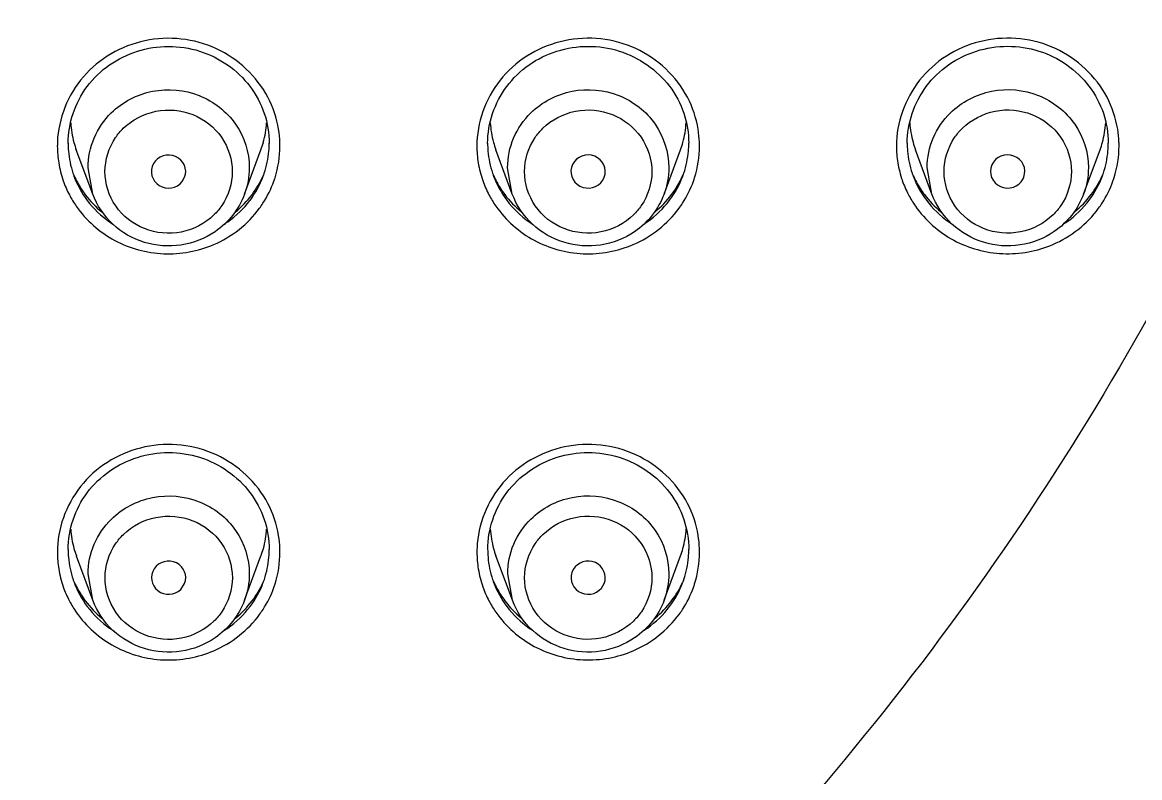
# Model space of a CAD drawing. Extents: x 1777 to 3131, y 3495 to 4487.
# Drawn here: x 2308.2 to 2327.91, y 4068.55 to 4081.88 of the extents above; entities that cross this region are included whole.
import ezdxf

# ---------------------------------------------------------------- set-up
doc = ezdxf.new("R2010")
doc.units = 0
doc.header["$LTSCALE"] = 30
doc.header["$MEASUREMENT"] = 0
for name, color, linetype in [('F3A55-R01_DXF_CONTINUOUS_LINE', 7, 'CONTINUOUS'), ('F3A55-R02_DXF_CONTINUOUS_LINE', 7, 'CONTINUOUS'), ('F3A55-R05_DXF_CONTINUOUS_LINE', 7, 'CONTINUOUS')]:
    doc.layers.add(name, color=color, linetype=linetype)

msp = doc.modelspace()

# ---------------------------------------------------------------- linework, layer by layer
at = {"layer": 'F3A55-R01_DXF_CONTINUOUS_LINE', "color": 9, "linetype": 'Continuous'}
for points, knots in [([(2308.828, 4048.902, 0), (2313.83, 4051.4, 0), (2323.155, 4057.788, 0), (2333.856, 4070.803, 0), (2340.405, 4086.203, 0), (2341.636, 4097.29, 0), (2341.445, 4102.759, 0)], [0, 0, 0, 0, 0.252968, 0.503673, 0.752384, 1, 1, 1, 1]), ([(2308.919, 4048.68, 0), (2313.942, 4051.189, 0), (2323.305, 4057.604, 0), (2334.044, 4070.675, 0), (2340.613, 4086.141, 0), (2341.84, 4097.274, 0), (2341.643, 4102.766, 0)], [0, 0, 0, 0, 0.252969, 0.503672, 0.752383, 1, 1, 1, 1]), ([(2342.684, 4100.746, 0), (2342.678, 4095.328, 0), (2341.136, 4084.405, 0), (2334.324, 4069.315, 0), (2323.579, 4056.573, 0), (2314.324, 4050.302, 0), (2309.375, 4047.824, 0)], [0, 0, 0, 0, 0.247599, 0.496353, 0.747078, 1, 1, 1, 1])]:
    msp.add_open_spline(points, degree=3, knots=knots, dxfattribs=at)
at = {"layer": 'F3A55-R02_DXF_CONTINUOUS_LINE', "color": 7, "linetype": 'Continuous'}
for p, q in [((2309.115, 4079.164, 0), (2309.115, 4079.164, 0)), ((2312.453, 4079.164, 0), (2312.453, 4079.165, 0)), ((2316.515, 4079.165, 0), (2316.515, 4079.165, 0)), ((2319.853, 4079.165, 0), (2319.853, 4079.166, 0)), ((2323.915, 4079.166, 0), (2323.915, 4079.166, 0)), ((2327.253, 4079.166, 0), (2327.253, 4079.167, 0)), ((2309.116, 4072, 0), (2309.116, 4071.999, 0)), ((2312.454, 4072, 0), (2312.454, 4072, 0)), ((2316.516, 4072.001, 0), (2316.516, 4072, 0)), ((2319.854, 4072.001, 0), (2319.854, 4072.002, 0))]:
    msp.add_line(p, q, dxfattribs=at)
at = {"layer": 'F3A55-R02_DXF_CONTINUOUS_LINE', "color": 9, "linetype": 'Continuous'}
for centre, radius, start, end in [((2310.901, 4079.693, 0), 1.846, 2.0953, 9.2557), ((2318.301, 4079.694, 0), 1.846, 2.0953, 9.2557), ((2325.701, 4079.695, 0), 1.846, 2.0953, 9.2557), ((2310.643, 4079.694, 0), 1.822, 177.6268, 180.006), ((2310.666, 4079.694, 0), 1.845, 180.0194, 189.2553), ((2310.889, 4079.696, 0), 1.858, 342.435, 359.9351), ((2310.911, 4079.694, 0), 1.836, 0.009, 2.0923), ((2318.043, 4079.695, 0), 1.822, 177.6268, 180.006), ((2318.066, 4079.695, 0), 1.845, 180.0194, 189.2553), ((2318.289, 4079.697, 0), 1.858, 342.435, 359.9351), ((2318.311, 4079.695, 0), 1.836, 0.009, 2.0923), ((2325.443, 4079.696, 0), 1.822, 177.6268, 180.006), ((2325.466, 4079.696, 0), 1.845, 180.0194, 189.2553), ((2325.689, 4079.698, 0), 1.858, 342.435, 359.9351), ((2325.711, 4079.696, 0), 1.836, 0.009, 2.0923), ((2310.674, 4079.696, 0), 1.853, 189.275, 199.2994), ((2318.074, 4079.697, 0), 1.853, 189.275, 199.2994), ((2325.474, 4079.698, 0), 1.853, 189.275, 199.2994), ((2310.691, 4079.702, 0), 1.872, 199.3123, 207.6564), ((2310.714, 4079.761, 0), 1.707, 200.4686, 216.8922), ((2310.854, 4079.761, 0), 1.707, 323.1239, 339.5476), ((2310.869, 4079.707, 0), 1.881, 327.0777, 340.3225), ((2310.902, 4079.693, 0), 1.845, 340.3658, 342.4037), ((2318.091, 4079.703, 0), 1.872, 199.3123, 207.6564), ((2318.114, 4079.762, 0), 1.707, 200.4686, 216.8922), ((2318.254, 4079.762, 0), 1.707, 323.1239, 339.5476), ((2318.269, 4079.708, 0), 1.881, 327.0777, 340.3225), ((2318.302, 4079.694, 0), 1.845, 340.3658, 342.4037), ((2325.491, 4079.705, 0), 1.872, 199.3123, 207.6564), ((2325.514, 4079.763, 0), 1.707, 200.4686, 216.8922), ((2325.654, 4079.763, 0), 1.707, 323.1239, 339.5476), ((2325.669, 4079.709, 0), 1.881, 327.0777, 340.3225), ((2325.702, 4079.695, 0), 1.845, 340.3658, 342.4037), ((2310.703, 4079.71, 0), 1.885, 207.6802, 214.8175), ((2310.862, 4079.711, 0), 1.889, 323.8226, 327.0761), ((2318.103, 4079.711, 0), 1.885, 207.6802, 214.8175), ((2318.262, 4079.712, 0), 1.889, 323.8226, 327.0761), ((2325.503, 4079.712, 0), 1.885, 207.6802, 214.8175), ((2325.662, 4079.713, 0), 1.889, 323.8226, 327.0761), ((2310.759, 4079.803, 0), 1.768, 234.8854, 237.9281), ((2310.809, 4079.803, 0), 1.768, 302.0781, 305.1307), ((2318.159, 4079.804, 0), 1.768, 234.8854, 237.9281), ((2318.209, 4079.804, 0), 1.768, 302.0781, 305.1307), ((2325.559, 4079.805, 0), 1.768, 234.8854, 237.9281), ((2325.609, 4079.805, 0), 1.768, 302.0781, 305.1307), ((2310.902, 4072.529, 0), 1.846, 2.0953, 9.2557), ((2318.302, 4072.53, 0), 1.846, 2.0953, 9.2557), ((2310.644, 4072.529, 0), 1.822, 177.6268, 180.006), ((2310.912, 4072.529, 0), 1.836, 0.009, 2.0923), ((2318.044, 4072.53, 0), 1.822, 177.6268, 180.006), ((2318.312, 4072.53, 0), 1.836, 0.009, 2.0923), ((2310.667, 4072.53, 0), 1.845, 180.0194, 189.2553), ((2310.89, 4072.532, 0), 1.858, 342.435, 359.9351), ((2318.067, 4072.531, 0), 1.845, 180.0194, 189.2553), ((2318.29, 4072.533, 0), 1.858, 342.435, 359.9351), ((2310.675, 4072.532, 0), 1.853, 189.275, 199.2994), ((2318.075, 4072.533, 0), 1.853, 189.275, 199.2994), ((2310.715, 4072.596, 0), 1.707, 200.4686, 216.8922), ((2310.855, 4072.596, 0), 1.707, 323.1239, 339.5476), ((2310.903, 4072.529, 0), 1.845, 340.3658, 342.4037), ((2318.115, 4072.597, 0), 1.707, 200.4686, 216.8922), ((2318.255, 4072.597, 0), 1.707, 323.1239, 339.5476), ((2318.303, 4072.53, 0), 1.845, 340.3658, 342.4037), ((2310.692, 4072.538, 0), 1.872, 199.3123, 207.6564), ((2310.87, 4072.542, 0), 1.881, 327.0777, 340.3225), ((2318.092, 4072.539, 0), 1.872, 199.3123, 207.6564), ((2318.27, 4072.543, 0), 1.881, 327.0777, 340.3225), ((2310.704, 4072.545, 0), 1.885, 207.6802, 214.8175), ((2318.104, 4072.546, 0), 1.885, 207.6802, 214.8175), ((2310.863, 4072.547, 0), 1.889, 323.8226, 327.0761), ((2318.263, 4072.548, 0), 1.889, 323.8226, 327.0761), ((2310.76, 4072.638, 0), 1.768, 234.8854, 237.9281), ((2310.81, 4072.638, 0), 1.768, 302.0781, 305.1307), ((2318.16, 4072.639, 0), 1.768, 234.8854, 237.9281), ((2318.21, 4072.639, 0), 1.768, 302.0781, 305.1307)]:
    msp.add_arc(centre, radius, start, end, dxfattribs=at)
at = {"layer": 'F3A55-R02_DXF_CONTINUOUS_LINE', "color": 7, "linetype": 'Continuous'}
for centre, radius, start, end in [((2310.663, 4079.746, 0), 1.653, 180.0169, 184.9002), ((2310.905, 4079.746, 0), 1.653, 355.1159, 359.9993), ((2318.063, 4079.747, 0), 1.653, 180.0169, 184.9002), ((2318.305, 4079.747, 0), 1.653, 355.1159, 359.9993), ((2325.463, 4079.748, 0), 1.653, 180.0169, 184.9002), ((2325.705, 4079.748, 0), 1.653, 355.1159, 359.9993), ((2310.692, 4079.749, 0), 1.682, 184.9142, 198.5118), ((2310.876, 4079.749, 0), 1.682, 341.5044, 355.102), ((2318.092, 4079.75, 0), 1.682, 184.9142, 198.5118), ((2318.276, 4079.75, 0), 1.682, 341.5044, 355.102), ((2325.492, 4079.751, 0), 1.682, 184.9142, 198.5118), ((2325.676, 4079.751, 0), 1.682, 341.5044, 355.102), ((2310.677, 4079.745, 0), 1.667, 198.5403, 200.3725), ((2310.692, 4079.876, 0), 1.727, 202.5446, 204.2339), ((2310.708, 4079.884, 0), 1.744, 204.2467, 212.5574), ((2310.855, 4079.887, 0), 1.75, 323.1155, 335.7289), ((2310.876, 4079.876, 0), 1.727, 335.7594, 337.4716), ((2310.891, 4079.745, 0), 1.667, 339.6436, 341.4758), ((2318.077, 4079.746, 0), 1.667, 198.5403, 200.3725), ((2318.092, 4079.877, 0), 1.727, 202.5446, 204.2339), ((2318.108, 4079.885, 0), 1.744, 204.2467, 212.5574), ((2318.255, 4079.888, 0), 1.75, 323.1155, 335.7289), ((2318.276, 4079.877, 0), 1.727, 335.7594, 337.4716), ((2318.291, 4079.746, 0), 1.667, 339.6436, 341.4758), ((2325.477, 4079.747, 0), 1.667, 198.5403, 200.3725), ((2325.492, 4079.878, 0), 1.727, 202.5446, 204.2339), ((2325.508, 4079.886, 0), 1.744, 204.2467, 212.5574), ((2325.655, 4079.889, 0), 1.75, 323.1155, 335.7289), ((2325.676, 4079.878, 0), 1.727, 335.7594, 337.4716), ((2325.691, 4079.747, 0), 1.667, 339.6436, 341.4758), ((2310.714, 4079.887, 0), 1.751, 212.5558, 216.9072), ((2318.114, 4079.888, 0), 1.751, 212.5558, 216.9072), ((2325.514, 4079.889, 0), 1.751, 212.5558, 216.9072), ((2310.747, 4079.915, 0), 1.794, 216.9687, 230.461), ((2310.821, 4079.915, 0), 1.794, 309.5483, 323.0474), ((2318.147, 4079.916, 0), 1.794, 216.9687, 230.461), ((2318.221, 4079.916, 0), 1.794, 309.5483, 323.0474), ((2325.547, 4079.917, 0), 1.794, 216.9687, 230.461), ((2325.621, 4079.917, 0), 1.794, 309.5483, 323.0474), ((2310.664, 4072.581, 0), 1.653, 180.0169, 184.9002), ((2310.906, 4072.581, 0), 1.653, 355.1159, 359.9993), ((2318.064, 4072.582, 0), 1.653, 180.0169, 184.9002), ((2318.306, 4072.582, 0), 1.653, 355.1159, 359.9993), ((2310.693, 4072.584, 0), 1.682, 184.9142, 198.5118), ((2310.877, 4072.584, 0), 1.682, 341.5044, 355.102), ((2318.093, 4072.585, 0), 1.682, 184.9142, 198.5118), ((2318.277, 4072.585, 0), 1.682, 341.5044, 355.102), ((2310.678, 4072.58, 0), 1.667, 198.5403, 200.3725), ((2310.693, 4072.712, 0), 1.727, 202.5446, 204.2339), ((2310.709, 4072.72, 0), 1.744, 204.2467, 212.5574), ((2310.856, 4072.722, 0), 1.75, 323.1155, 335.7289), ((2310.877, 4072.712, 0), 1.727, 335.7594, 337.4716), ((2310.892, 4072.58, 0), 1.667, 339.6436, 341.4758), ((2318.078, 4072.581, 0), 1.667, 198.5403, 200.3725), ((2318.093, 4072.713, 0), 1.727, 202.5446, 204.2339), ((2318.109, 4072.721, 0), 1.744, 204.2467, 212.5574), ((2318.256, 4072.723, 0), 1.75, 323.1155, 335.7289), ((2318.277, 4072.713, 0), 1.727, 335.7594, 337.4716), ((2318.292, 4072.581, 0), 1.667, 339.6436, 341.4758), ((2310.715, 4072.723, 0), 1.751, 212.5558, 216.9072), ((2318.115, 4072.724, 0), 1.751, 212.5558, 216.9072), ((2310.748, 4072.75, 0), 1.794, 216.9687, 230.461), ((2310.822, 4072.75, 0), 1.794, 309.5483, 323.0474), ((2318.148, 4072.751, 0), 1.794, 216.9687, 230.461), ((2318.222, 4072.751, 0), 1.794, 309.5483, 323.0474)]:
    msp.add_arc(centre, radius, start, end, dxfattribs=at)
for points, knots in [([(2283.641, 4042.73, 0), (2287.455, 4042.882, 0), (2295.063, 4043.893, 0), (2305.964, 4047.48, 0), (2315.97, 4053.009, 0), (2324.712, 4060.282, 0), (2331.871, 4069.035, 0), (2337.183, 4078.953, 0), (2340.451, 4089.668, 0), (2341.186, 4097.097, 0), (2341.185, 4100.798, 0)], [0, 0, 0, 0, 0.126971, 0.253597, 0.379663, 0.505021, 0.629623, 0.75353, 0.876905, 1, 1, 1, 1]), ([(2309.011, 4079.741, 0), (2309.011, 4080.094, 0), (2309.258, 4080.827, 0), (2310.204, 4081.477, 0), (2311.357, 4081.483, 0), (2312, 4081.036, 0), (2312.217, 4080.748, 0)], [0, 0, 0, 0, 0.245001, 0.49554, 0.749435, 1, 1, 1, 1]), ([(2316.411, 4079.742, 0), (2316.411, 4080.095, 0), (2316.658, 4080.828, 0), (2317.604, 4081.478, 0), (2318.757, 4081.484, 0), (2319.4, 4081.037, 0), (2319.617, 4080.75, 0)], [0, 0, 0, 0, 0.245001, 0.49554, 0.749435, 1, 1, 1, 1]), ([(2323.811, 4079.743, 0), (2323.811, 4080.096, 0), (2324.058, 4080.829, 0), (2325.004, 4081.479, 0), (2326.157, 4081.485, 0), (2326.8, 4081.038, 0), (2327.017, 4080.751, 0)], [0, 0, 0, 0, 0.245001, 0.49554, 0.749435, 1, 1, 1, 1]), ([(2309.012, 4072.577, 0), (2309.012, 4072.93, 0), (2309.259, 4073.662, 0), (2310.206, 4074.313, 0), (2311.358, 4074.318, 0), (2312.001, 4073.872, 0), (2312.218, 4073.584, 0)], [0, 0, 0, 0, 0.245001, 0.49554, 0.749435, 1, 1, 1, 1]), ([(2316.412, 4072.578, 0), (2316.412, 4072.931, 0), (2316.659, 4073.663, 0), (2317.606, 4074.314, 0), (2318.758, 4074.319, 0), (2319.401, 4073.873, 0), (2319.618, 4073.585, 0)], [0, 0, 0, 0, 0.245001, 0.49554, 0.749435, 1, 1, 1, 1])]:
    msp.add_open_spline(points, degree=3, knots=knots, dxfattribs=at)
at = {"layer": 'F3A55-R02_DXF_CONTINUOUS_LINE', "color": 9, "linetype": 'Continuous'}
for points, knots in [([(2340.26, 4100.555, 0), (2340.261, 4096.929, 0), (2339.544, 4089.648, 0), (2336.354, 4079.143, 0), (2331.167, 4069.413, 0), (2324.175, 4060.814, 0), (2315.631, 4053.655, 0), (2305.846, 4048.193, 0), (2295.178, 4044.621, 0), (2287.725, 4043.586, 0), (2283.987, 4043.414, 0)], [0, 0, 0, 0, 0.123071, 0.246424, 0.370316, 0.49491, 0.620269, 0.746349, 0.872998, 1, 1, 1, 1]), ([(2339.843, 4100.535, 0), (2339.844, 4096.939, 0), (2339.133, 4089.717, 0), (2335.973, 4079.299, 0), (2330.836, 4069.646, 0), (2323.908, 4061.113, 0), (2315.443, 4054.005, 0), (2305.746, 4048.576, 0), (2295.171, 4045.019, 0), (2287.782, 4043.98, 0), (2284.075, 4043.803, 0)], [0, 0, 0, 0, 0.123073, 0.246428, 0.370321, 0.494914, 0.620272, 0.74635, 0.872998, 1, 1, 1, 1]), ([(2333.649, 4092.238, 0), (2333.133, 4089.401, 0), (2331.603, 4083.795, 0), (2327.9, 4075.895, 0), (2322.887, 4068.703, 0), (2314.649, 4060.327, 0), (2301.821, 4052.573, 0), (2290.073, 4050.007, 0), (2284.168, 4049.686, 0)], [0, 0, 0, 0, 0.123276, 0.246976, 0.37126, 0.496205, 0.747178, 1, 1, 1, 1]), ([(2312.535, 4080.554, 0), (2312.341, 4080.922, 0), (2311.676, 4081.546, 0), (2310.341, 4081.687, 0), (2309.177, 4081.021, 0), (2308.839, 4080.18, 0), (2308.822, 4079.769, 0)], [0, 0, 0, 0, 0.249381, 0.502551, 0.753689, 1, 1, 1, 1]), ([(2319.935, 4080.555, 0), (2319.741, 4080.924, 0), (2319.076, 4081.547, 0), (2317.741, 4081.688, 0), (2316.577, 4081.022, 0), (2316.239, 4080.181, 0), (2316.222, 4079.77, 0)], [0, 0, 0, 0, 0.249381, 0.502551, 0.753689, 1, 1, 1, 1]), ([(2327.335, 4080.556, 0), (2327.141, 4080.925, 0), (2326.476, 4081.548, 0), (2325.141, 4081.689, 0), (2323.977, 4081.023, 0), (2323.639, 4080.182, 0), (2323.622, 4079.771, 0)], [0, 0, 0, 0, 0.249381, 0.502551, 0.753689, 1, 1, 1, 1]), ([(2309.833, 4078.031, 0), (2310.096, 4077.89, 0), (2310.694, 4077.726, 0), (2311.304, 4077.838, 0), (2311.579, 4077.956, 0)], [0, 0, 0, 0, 0.499695, 1, 1, 1, 1]), ([(2317.233, 4078.032, 0), (2317.496, 4077.891, 0), (2318.094, 4077.727, 0), (2318.704, 4077.839, 0), (2318.979, 4077.957, 0)], [0, 0, 0, 0, 0.499695, 1, 1, 1, 1]), ([(2324.633, 4078.033, 0), (2324.896, 4077.892, 0), (2325.494, 4077.728, 0), (2326.104, 4077.84, 0), (2326.379, 4077.958, 0)], [0, 0, 0, 0, 0.499695, 1, 1, 1, 1]), ([(2312.536, 4073.389, 0), (2312.342, 4073.758, 0), (2311.677, 4074.381, 0), (2310.342, 4074.522, 0), (2309.178, 4073.857, 0), (2308.84, 4073.016, 0), (2308.823, 4072.605, 0)], [0, 0, 0, 0, 0.249381, 0.502551, 0.753689, 1, 1, 1, 1]), ([(2319.936, 4073.39, 0), (2319.742, 4073.759, 0), (2319.077, 4074.382, 0), (2317.742, 4074.523, 0), (2316.578, 4073.858, 0), (2316.24, 4073.017, 0), (2316.223, 4072.606, 0)], [0, 0, 0, 0, 0.249381, 0.502551, 0.753689, 1, 1, 1, 1]), ([(2309.834, 4070.867, 0), (2310.097, 4070.726, 0), (2310.695, 4070.562, 0), (2311.305, 4070.674, 0), (2311.58, 4070.792, 0)], [0, 0, 0, 0, 0.499695, 1, 1, 1, 1]), ([(2317.234, 4070.868, 0), (2317.497, 4070.727, 0), (2318.095, 4070.563, 0), (2318.705, 4070.675, 0), (2318.98, 4070.793, 0)], [0, 0, 0, 0, 0.499695, 1, 1, 1, 1])]:
    msp.add_open_spline(points, degree=3, knots=knots, dxfattribs=at)
at = {"layer": 'F3A55-R02_DXF_CONTINUOUS_LINE', "color": 7, "linetype": 'Continuous'}
for points in [[(2312.217, 4080.748, 0), (2312.326, 4080.605, 0), (2312.412, 4080.442, 0), (2312.47, 4080.271, 0)], [(2319.617, 4080.75, 0), (2319.726, 4080.606, 0), (2319.812, 4080.443, 0), (2319.87, 4080.272, 0)], [(2327.017, 4080.751, 0), (2327.126, 4080.607, 0), (2327.212, 4080.444, 0), (2327.27, 4080.273, 0)], [(2312.47, 4080.271, 0), (2312.527, 4080.102, 0), (2312.557, 4079.92, 0), (2312.557, 4079.742, 0)], [(2319.87, 4080.272, 0), (2319.927, 4080.103, 0), (2319.957, 4079.922, 0), (2319.957, 4079.743, 0)], [(2327.27, 4080.273, 0), (2327.327, 4080.104, 0), (2327.357, 4079.923, 0), (2327.357, 4079.744, 0)], [(2312.218, 4073.584, 0), (2312.327, 4073.441, 0), (2312.413, 4073.278, 0), (2312.471, 4073.107, 0)], [(2319.618, 4073.585, 0), (2319.727, 4073.442, 0), (2319.813, 4073.279, 0), (2319.871, 4073.108, 0)], [(2312.471, 4073.107, 0), (2312.528, 4072.937, 0), (2312.558, 4072.756, 0), (2312.558, 4072.577, 0)], [(2319.871, 4073.108, 0), (2319.928, 4072.938, 0), (2319.958, 4072.757, 0), (2319.958, 4072.578, 0)]]:
    msp.add_open_spline(points, degree=3, dxfattribs=at)
at = {"layer": 'F3A55-R02_DXF_CONTINUOUS_LINE', "color": 9, "linetype": 'Continuous'}
for points in [[(2312.723, 4079.99, 0), (2312.691, 4080.186, 0), (2312.627, 4080.378, 0), (2312.535, 4080.554, 0)], [(2320.123, 4079.991, 0), (2320.091, 4080.187, 0), (2320.027, 4080.379, 0), (2319.935, 4080.555, 0)], [(2327.523, 4079.992, 0), (2327.491, 4080.188, 0), (2327.427, 4080.38, 0), (2327.335, 4080.556, 0)], [(2309.349, 4078.736, 0), (2309.458, 4078.59, 0), (2309.593, 4078.461, 0), (2309.742, 4078.356, 0)], [(2311.827, 4078.356, 0), (2311.976, 4078.461, 0), (2312.11, 4078.591, 0), (2312.219, 4078.736, 0)], [(2316.749, 4078.737, 0), (2316.858, 4078.591, 0), (2316.993, 4078.462, 0), (2317.142, 4078.357, 0)], [(2319.227, 4078.357, 0), (2319.376, 4078.462, 0), (2319.51, 4078.592, 0), (2319.619, 4078.737, 0)], [(2324.149, 4078.738, 0), (2324.258, 4078.592, 0), (2324.393, 4078.463, 0), (2324.542, 4078.358, 0)], [(2326.627, 4078.358, 0), (2326.776, 4078.463, 0), (2326.91, 4078.593, 0), (2327.019, 4078.738, 0)], [(2309.155, 4078.633, 0), (2309.328, 4078.385, 0), (2309.567, 4078.174, 0), (2309.833, 4078.031, 0)], [(2311.579, 4077.956, 0), (2311.895, 4078.091, 0), (2312.184, 4078.319, 0), (2312.387, 4078.596, 0)], [(2316.555, 4078.634, 0), (2316.728, 4078.386, 0), (2316.967, 4078.175, 0), (2317.233, 4078.032, 0)], [(2318.979, 4077.957, 0), (2319.295, 4078.092, 0), (2319.584, 4078.32, 0), (2319.787, 4078.597, 0)], [(2323.955, 4078.635, 0), (2324.128, 4078.387, 0), (2324.367, 4078.176, 0), (2324.633, 4078.033, 0)], [(2326.379, 4077.958, 0), (2326.695, 4078.093, 0), (2326.984, 4078.321, 0), (2327.187, 4078.598, 0)], [(2312.724, 4072.826, 0), (2312.692, 4073.021, 0), (2312.628, 4073.214, 0), (2312.536, 4073.389, 0)], [(2320.124, 4072.827, 0), (2320.092, 4073.022, 0), (2320.028, 4073.215, 0), (2319.936, 4073.39, 0)], [(2309.35, 4071.572, 0), (2309.459, 4071.426, 0), (2309.594, 4071.296, 0), (2309.743, 4071.192, 0)], [(2311.828, 4071.192, 0), (2311.977, 4071.297, 0), (2312.111, 4071.426, 0), (2312.22, 4071.572, 0)], [(2316.75, 4071.573, 0), (2316.859, 4071.427, 0), (2316.994, 4071.297, 0), (2317.143, 4071.193, 0)], [(2319.228, 4071.193, 0), (2319.377, 4071.298, 0), (2319.511, 4071.427, 0), (2319.62, 4071.573, 0)], [(2309.156, 4071.469, 0), (2309.329, 4071.221, 0), (2309.568, 4071.01, 0), (2309.834, 4070.867, 0)], [(2311.58, 4070.792, 0), (2311.896, 4070.927, 0), (2312.185, 4071.154, 0), (2312.388, 4071.432, 0)], [(2316.556, 4071.47, 0), (2316.729, 4071.222, 0), (2316.968, 4071.011, 0), (2317.234, 4070.868, 0)], [(2318.98, 4070.793, 0), (2319.296, 4070.928, 0), (2319.585, 4071.155, 0), (2319.788, 4071.433, 0)]]:
    msp.add_open_spline(points, degree=3, dxfattribs=at)
at = {"layer": 'F3A55-R05_DXF_CONTINUOUS_LINE', "color": 7, "linetype": 'Continuous'}
for p, q in [((2309.446, 4078.846, 0), (2309.156, 4079.628, 0)), ((2312.122, 4078.846, 0), (2312.412, 4079.628, 0)), ((2316.846, 4078.847, 0), (2316.556, 4079.629, 0)), ((2319.522, 4078.847, 0), (2319.812, 4079.629, 0)), ((2324.246, 4078.848, 0), (2323.956, 4079.63, 0)), ((2326.922, 4078.848, 0), (2327.212, 4079.63, 0)), ((2311.024, 4079.069, 0), (2311.066, 4079.143, 0)), ((2318.442, 4079.094, 0), (2318.466, 4079.145, 0)), ((2325.853, 4079.115, 0), (2325.865, 4079.147, 0)), ((2309.447, 4071.682, 0), (2309.157, 4072.463, 0)), ((2312.123, 4071.682, 0), (2312.413, 4072.464, 0)), ((2316.847, 4071.683, 0), (2316.557, 4072.465, 0)), ((2319.523, 4071.683, 0), (2319.813, 4072.465, 0)), ((2310.997, 4071.873, 0), (2311.066, 4071.976, 0)), ((2318.42, 4071.898, 0), (2318.467, 4071.979, 0))]:
    msp.add_line(p, q, dxfattribs=at)
at = {"layer": 'F3A55-R05_DXF_CONTINUOUS_LINE', "color": 9, "linetype": 'Continuous'}
for p, q in [((2309.446, 4078.846, 0), (2309.363, 4079.311, 0)), ((2316.846, 4078.847, 0), (2316.763, 4079.312, 0)), ((2324.246, 4078.848, 0), (2324.163, 4079.313, 0)), ((2309.447, 4071.682, 0), (2309.364, 4072.147, 0)), ((2316.847, 4071.683, 0), (2316.764, 4072.148, 0))]:
    msp.add_line(p, q, dxfattribs=at)
at = {"layer": 'F3A55-R05_DXF_CONTINUOUS_LINE', "color": 7, "linetype": 'Continuous'}
for centre, radius, start, end in [((2310.693, 4080.197, 0), 1.639, 183.3182, 195.5358), ((2310.875, 4080.197, 0), 1.639, 344.4804, 356.6962), ((2318.093, 4080.198, 0), 1.639, 183.3182, 195.5358), ((2318.275, 4080.198, 0), 1.639, 344.4804, 356.6962), ((2325.493, 4080.199, 0), 1.639, 183.3182, 195.5358), ((2325.675, 4080.199, 0), 1.639, 344.4804, 356.6962), ((2310.682, 4080.194, 0), 1.628, 195.5417, 200.3679), ((2310.886, 4080.194, 0), 1.628, 339.6486, 344.475), ((2318.082, 4080.195, 0), 1.628, 195.5417, 200.3679), ((2318.286, 4080.195, 0), 1.628, 339.6486, 344.475), ((2325.482, 4080.196, 0), 1.628, 195.5417, 200.3679), ((2325.686, 4080.196, 0), 1.628, 339.6486, 344.475), ((2310.694, 4073.033, 0), 1.639, 183.3182, 195.5358), ((2310.876, 4073.033, 0), 1.639, 344.4804, 356.6962), ((2318.094, 4073.034, 0), 1.639, 183.3182, 195.5358), ((2318.276, 4073.034, 0), 1.639, 344.4804, 356.6962), ((2310.683, 4073.03, 0), 1.628, 195.5417, 200.3679), ((2310.887, 4073.03, 0), 1.628, 339.6486, 344.475), ((2318.083, 4073.031, 0), 1.628, 195.5417, 200.3679), ((2318.287, 4073.031, 0), 1.628, 339.6486, 344.475)]:
    msp.add_arc(centre, radius, start, end, dxfattribs=at)
for centre, major_axis, ratio, start_param, end_param in [((2310.783, 4079.244, 0), (0.302, -0.004), 0.967907, -0.340128, 5.65194), ((2318.182, 4079.245, 0), (0.302, -0.005), 0.967611, -0.333674, 5.757966), ((2325.582, 4079.246, 0), (0.303, -0.005), 0.967248, -0.328962, 5.837603), ((2310.784, 4072.08, 0), (0.302, -0.005), 0.968125, -0.345864, 5.514262), ((2318.183, 4072.081, 0), (0.302, -0.006), 0.967824, -0.335924, 5.628872)]:
    msp.add_ellipse(centre, major_axis=major_axis, ratio=ratio, start_param=start_param, end_param=end_param, dxfattribs=at)
at = {"layer": 'F3A55-R05_DXF_CONTINUOUS_LINE', "color": 9, "linetype": 'Continuous'}
for points, knots in [([(2309.773, 4080.279, 0), (2309.968, 4080.47, 0), (2310.488, 4080.742, 0), (2311.35, 4080.661, 0), (2312.031, 4080.133, 0), (2312.206, 4079.58, 0), (2312.206, 4079.312, 0)], [0, 0, 0, 0, 0.251321, 0.504345, 0.754245, 1, 1, 1, 1]), ([(2317.173, 4080.28, 0), (2317.368, 4080.471, 0), (2317.888, 4080.743, 0), (2318.75, 4080.662, 0), (2319.431, 4080.134, 0), (2319.606, 4079.581, 0), (2319.606, 4079.313, 0)], [0, 0, 0, 0, 0.251321, 0.504345, 0.754245, 1, 1, 1, 1]), ([(2324.573, 4080.281, 0), (2324.768, 4080.472, 0), (2325.288, 4080.744, 0), (2326.15, 4080.663, 0), (2326.831, 4080.135, 0), (2327.006, 4079.582, 0), (2327.006, 4079.314, 0)], [0, 0, 0, 0, 0.251321, 0.504345, 0.754245, 1, 1, 1, 1]), ([(2309.363, 4079.311, 0), (2309.363, 4079.489, 0), (2309.436, 4079.85, 0), (2309.645, 4080.153, 0), (2309.773, 4080.279, 0)], [0, 0, 0, 0, 0.497793, 1, 1, 1, 1]), ([(2309.985, 4080.007, 0), (2310.14, 4080.158, 0), (2310.55, 4080.372, 0), (2311.231, 4080.309, 0), (2311.769, 4079.891, 0), (2311.907, 4079.455, 0), (2311.907, 4079.243, 0)], [0, 0, 0, 0, 0.251337, 0.504345, 0.754229, 1, 1, 1, 1]), ([(2316.763, 4079.312, 0), (2316.763, 4079.49, 0), (2316.836, 4079.851, 0), (2317.045, 4080.154, 0), (2317.173, 4080.28, 0)], [0, 0, 0, 0, 0.497793, 1, 1, 1, 1]), ([(2317.385, 4080.008, 0), (2317.54, 4080.159, 0), (2317.95, 4080.373, 0), (2318.631, 4080.31, 0), (2319.169, 4079.892, 0), (2319.307, 4079.456, 0), (2319.307, 4079.244, 0)], [0, 0, 0, 0, 0.251337, 0.504345, 0.754229, 1, 1, 1, 1]), ([(2324.163, 4079.313, 0), (2324.163, 4079.491, 0), (2324.236, 4079.852, 0), (2324.445, 4080.155, 0), (2324.573, 4080.281, 0)], [0, 0, 0, 0, 0.497793, 1, 1, 1, 1]), ([(2324.785, 4080.009, 0), (2324.94, 4080.16, 0), (2325.35, 4080.375, 0), (2326.031, 4080.311, 0), (2326.569, 4079.894, 0), (2326.707, 4079.457, 0), (2326.707, 4079.245, 0)], [0, 0, 0, 0, 0.251337, 0.504345, 0.754229, 1, 1, 1, 1]), ([(2309.661, 4079.243, 0), (2309.661, 4079.452, 0), (2309.753, 4079.742, 0), (2309.934, 4079.957, 0), (2309.985, 4080.007, 0)], [0, 0, 0, 0, 0.745726, 1, 1, 1, 1]), ([(2317.061, 4079.244, 0), (2317.061, 4079.453, 0), (2317.153, 4079.743, 0), (2317.334, 4079.958, 0), (2317.385, 4080.008, 0)], [0, 0, 0, 0, 0.745726, 1, 1, 1, 1]), ([(2324.461, 4079.245, 0), (2324.461, 4079.454, 0), (2324.553, 4079.744, 0), (2324.734, 4079.959, 0), (2324.785, 4080.009, 0)], [0, 0, 0, 0, 0.745726, 1, 1, 1, 1]), ([(2311.583, 4078.479, 0), (2311.428, 4078.328, 0), (2311.018, 4078.113, 0), (2310.337, 4078.177, 0), (2309.799, 4078.594, 0), (2309.661, 4079.031, 0), (2309.661, 4079.243, 0)], [0, 0, 0, 0, 0.251337, 0.504345, 0.754229, 1, 1, 1, 1]), ([(2311.907, 4079.243, 0), (2311.907, 4079.034, 0), (2311.816, 4078.744, 0), (2311.634, 4078.529, 0), (2311.583, 4078.479, 0)], [0, 0, 0, 0, 0.745726, 1, 1, 1, 1]), ([(2318.983, 4078.48, 0), (2318.828, 4078.329, 0), (2318.418, 4078.115, 0), (2317.737, 4078.178, 0), (2317.199, 4078.596, 0), (2317.061, 4079.032, 0), (2317.061, 4079.244, 0)], [0, 0, 0, 0, 0.251337, 0.504345, 0.754229, 1, 1, 1, 1]), ([(2319.307, 4079.244, 0), (2319.307, 4079.035, 0), (2319.216, 4078.745, 0), (2319.034, 4078.53, 0), (2318.983, 4078.48, 0)], [0, 0, 0, 0, 0.745726, 1, 1, 1, 1]), ([(2326.383, 4078.481, 0), (2326.228, 4078.33, 0), (2325.818, 4078.116, 0), (2325.137, 4078.179, 0), (2324.599, 4078.597, 0), (2324.461, 4079.033, 0), (2324.461, 4079.245, 0)], [0, 0, 0, 0, 0.251337, 0.504345, 0.754229, 1, 1, 1, 1]), ([(2326.707, 4079.245, 0), (2326.707, 4079.036, 0), (2326.616, 4078.746, 0), (2326.434, 4078.531, 0), (2326.383, 4078.481, 0)], [0, 0, 0, 0, 0.745726, 1, 1, 1, 1]), ([(2309.774, 4073.114, 0), (2309.969, 4073.306, 0), (2310.489, 4073.577, 0), (2311.351, 4073.497, 0), (2312.032, 4072.968, 0), (2312.207, 4072.415, 0), (2312.207, 4072.147, 0)], [0, 0, 0, 0, 0.251321, 0.504345, 0.754245, 1, 1, 1, 1]), ([(2317.174, 4073.115, 0), (2317.369, 4073.307, 0), (2317.889, 4073.579, 0), (2318.751, 4073.498, 0), (2319.432, 4072.969, 0), (2319.607, 4072.416, 0), (2319.607, 4072.149, 0)], [0, 0, 0, 0, 0.251321, 0.504345, 0.754245, 1, 1, 1, 1]), ([(2309.986, 4072.842, 0), (2310.141, 4072.994, 0), (2310.551, 4073.208, 0), (2311.232, 4073.145, 0), (2311.77, 4072.727, 0), (2311.908, 4072.29, 0), (2311.908, 4072.079, 0)], [0, 0, 0, 0, 0.251337, 0.504345, 0.754229, 1, 1, 1, 1]), ([(2317.386, 4072.843, 0), (2317.541, 4072.995, 0), (2317.951, 4073.209, 0), (2318.632, 4073.146, 0), (2319.17, 4072.728, 0), (2319.308, 4072.291, 0), (2319.308, 4072.08, 0)], [0, 0, 0, 0, 0.251337, 0.504345, 0.754229, 1, 1, 1, 1]), ([(2309.364, 4072.147, 0), (2309.364, 4072.325, 0), (2309.437, 4072.686, 0), (2309.646, 4072.989, 0), (2309.774, 4073.114, 0)], [0, 0, 0, 0, 0.497793, 1, 1, 1, 1]), ([(2316.764, 4072.148, 0), (2316.764, 4072.326, 0), (2316.837, 4072.687, 0), (2317.046, 4072.99, 0), (2317.174, 4073.115, 0)], [0, 0, 0, 0, 0.497793, 1, 1, 1, 1]), ([(2309.662, 4072.079, 0), (2309.662, 4072.288, 0), (2309.754, 4072.577, 0), (2309.935, 4072.792, 0), (2309.986, 4072.842, 0)], [0, 0, 0, 0, 0.745726, 1, 1, 1, 1]), ([(2317.062, 4072.08, 0), (2317.062, 4072.289, 0), (2317.154, 4072.579, 0), (2317.335, 4072.793, 0), (2317.386, 4072.843, 0)], [0, 0, 0, 0, 0.745726, 1, 1, 1, 1]), ([(2311.584, 4071.315, 0), (2311.429, 4071.164, 0), (2311.019, 4070.949, 0), (2310.338, 4071.013, 0), (2309.8, 4071.43, 0), (2309.662, 4071.867, 0), (2309.662, 4072.079, 0)], [0, 0, 0, 0, 0.251337, 0.504345, 0.754229, 1, 1, 1, 1]), ([(2311.908, 4072.079, 0), (2311.908, 4071.87, 0), (2311.817, 4071.58, 0), (2311.635, 4071.365, 0), (2311.584, 4071.315, 0)], [0, 0, 0, 0, 0.745726, 1, 1, 1, 1]), ([(2318.984, 4071.316, 0), (2318.829, 4071.165, 0), (2318.419, 4070.95, 0), (2317.738, 4071.014, 0), (2317.2, 4071.431, 0), (2317.062, 4071.868, 0), (2317.062, 4072.08, 0)], [0, 0, 0, 0, 0.251337, 0.504345, 0.754229, 1, 1, 1, 1]), ([(2319.308, 4072.08, 0), (2319.308, 4071.871, 0), (2319.217, 4071.581, 0), (2319.035, 4071.366, 0), (2318.984, 4071.316, 0)], [0, 0, 0, 0, 0.745726, 1, 1, 1, 1])]:
    msp.add_open_spline(points, degree=3, knots=knots, dxfattribs=at)
for points in [[(2312.206, 4079.312, 0), (2312.206, 4079.154, 0), (2312.177, 4078.994, 0), (2312.122, 4078.846, 0)], [(2319.606, 4079.313, 0), (2319.606, 4079.155, 0), (2319.577, 4078.995, 0), (2319.522, 4078.847, 0)], [(2327.006, 4079.314, 0), (2327.006, 4079.156, 0), (2326.977, 4078.996, 0), (2326.922, 4078.848, 0)], [(2312.207, 4072.147, 0), (2312.207, 4071.99, 0), (2312.178, 4071.83, 0), (2312.123, 4071.682, 0)], [(2319.607, 4072.149, 0), (2319.607, 4071.991, 0), (2319.578, 4071.831, 0), (2319.523, 4071.683, 0)]]:
    msp.add_open_spline(points, degree=3, dxfattribs=at)
at = {"layer": 'F3A55-R05_DXF_CONTINUOUS_LINE', "color": 7, "linetype": 'Continuous'}
for points in [[(2319.002, 4078.184, 0), (2318.825, 4078.063, 0), (2318.408, 4077.899, 0), (2317.744, 4077.949, 0), (2317.168, 4078.278, 0), (2316.92, 4078.648, 0), (2316.846, 4078.847, 0)], [(2326.402, 4078.185, 0), (2326.225, 4078.064, 0), (2325.808, 4077.9, 0), (2325.144, 4077.95, 0), (2324.568, 4078.279, 0), (2324.32, 4078.649, 0), (2324.246, 4078.848, 0)], [(2311.602, 4078.183, 0), (2311.425, 4078.062, 0), (2311.008, 4077.898, 0), (2310.344, 4077.948, 0), (2309.768, 4078.277, 0), (2309.52, 4078.647, 0), (2309.446, 4078.846, 0)], [(2311.603, 4071.019, 0), (2311.426, 4070.898, 0), (2311.009, 4070.734, 0), (2310.345, 4070.784, 0), (2309.769, 4071.113, 0), (2309.521, 4071.482, 0), (2309.447, 4071.682, 0)], [(2319.003, 4071.02, 0), (2318.826, 4070.899, 0), (2318.409, 4070.735, 0), (2317.745, 4070.785, 0), (2317.169, 4071.114, 0), (2316.921, 4071.483, 0), (2316.847, 4071.683, 0)]]:
    msp.add_open_spline(points, degree=3, knots=[0, 0, 0, 0, 0.250689, 0.502054, 0.752115, 1, 1, 1, 1], dxfattribs=at)
for points in [[(2319.522, 4078.847, 0), (2319.473, 4078.715, 0), (2319.402, 4078.589, 0), (2319.315, 4078.477, 0)], [(2326.922, 4078.848, 0), (2326.873, 4078.716, 0), (2326.802, 4078.59, 0), (2326.715, 4078.478, 0)], [(2312.122, 4078.846, 0), (2312.073, 4078.714, 0), (2312.002, 4078.587, 0), (2311.915, 4078.476, 0)], [(2311.915, 4078.476, 0), (2311.827, 4078.364, 0), (2311.72, 4078.264, 0), (2311.602, 4078.183, 0)], [(2319.315, 4078.477, 0), (2319.227, 4078.365, 0), (2319.12, 4078.265, 0), (2319.002, 4078.184, 0)], [(2326.715, 4078.478, 0), (2326.627, 4078.366, 0), (2326.52, 4078.266, 0), (2326.402, 4078.185, 0)], [(2312.123, 4071.682, 0), (2312.074, 4071.549, 0), (2312.003, 4071.423, 0), (2311.916, 4071.312, 0)], [(2319.523, 4071.683, 0), (2319.474, 4071.55, 0), (2319.403, 4071.424, 0), (2319.316, 4071.313, 0)], [(2311.916, 4071.312, 0), (2311.828, 4071.199, 0), (2311.721, 4071.1, 0), (2311.603, 4071.019, 0)], [(2319.316, 4071.313, 0), (2319.228, 4071.2, 0), (2319.121, 4071.101, 0), (2319.003, 4071.02, 0)]]:
    msp.add_open_spline(points, degree=3, dxfattribs=at)

doc.saveas('drawing.dxf')
